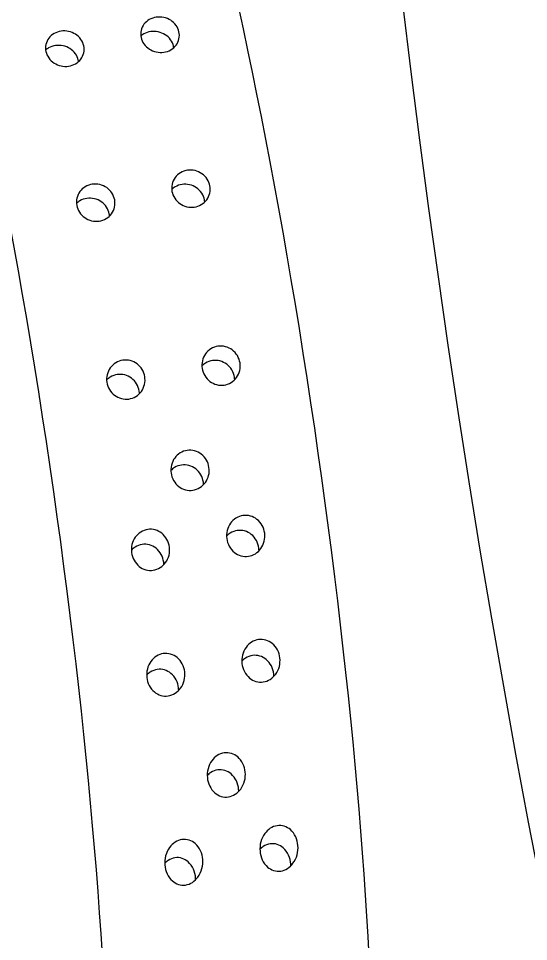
# Model space of a CAD drawing. Extents: x 398 to 508, y 628 to 778.
# Drawn here: x 478.309 to 479.28, y 683.445 to 685.201 of the extents above; entities that cross this region are included whole.
import ezdxf

# ---------------------------------------------------------------- set-up
doc = ezdxf.new("R2010")
doc.units = 0
doc.header["$MEASUREMENT"] = 0
doc.layers.add('1', color=4, linetype='Continuous')
doc.layers.add('DIM', color=3, linetype='Continuous')

# ---------------------------------------------------------------- blocks, each defined once
blk = doc.blocks.new('SUCTION')
at = {"layer": '1'}
for centre in [(0.0017, 0.059), (0.5106, 0.0668)]:
    blk.add_ellipse(centre, major_axis=(-0.0289, 1.8748), ratio=0.145722, start_param=3.141593, end_param=6.283185, dxfattribs=at)
at = {"layer": '1', "color": 3}
for points, knots in [([(0.4086, 0.8146), (0.4041, 0.8146), (0.3991, 0.8154), (0.3899, 0.8187), (0.3856, 0.8212), (0.3786, 0.8272), (0.3755, 0.831), (0.3711, 0.8394), (0.3698, 0.8439), (0.3691, 0.8524), (0.3696, 0.857), (0.3727, 0.8655), (0.3752, 0.8693), (0.3812, 0.8754), (0.385, 0.8781), (0.3937, 0.8816), (0.3985, 0.8825), (0.4076, 0.8827), (0.4126, 0.8819), (0.4218, 0.8786), (0.4261, 0.8761), (0.4331, 0.8702), (0.4363, 0.8664), (0.4407, 0.8581), (0.442, 0.8536), (0.4427, 0.845), (0.4422, 0.8404), (0.4391, 0.832), (0.4366, 0.8281), (0.4306, 0.8219), (0.4267, 0.8193), (0.418, 0.8157), (0.4132, 0.8147), (0.4086, 0.8146)], [0, 0, 0, 0, 0.0138713, 0.0138713, 0.0277426, 0.0277426, 0.0418409, 0.0418409, 0.0559392, 0.0559392, 0.0700768, 0.0700768, 0.0842144, 0.0842144, 0.0980898, 0.0980898, 0.1119652, 0.1119652, 0.1258405, 0.1258405, 0.1397159, 0.1397159, 0.1538535, 0.1538535, 0.1679911, 0.1679911, 0.1820894, 0.1820894, 0.1961877, 0.1961877, 0.210059, 0.210059, 0.2239303, 0.2239303, 0.2239303, 0.2239303]), ([(0.5918, 0.8175), (0.5872, 0.8174), (0.5823, 0.8182), (0.573, 0.8215), (0.5688, 0.8241), (0.5618, 0.83), (0.5586, 0.8338), (0.5542, 0.8422), (0.5529, 0.8467), (0.5522, 0.8553), (0.5528, 0.8598), (0.5558, 0.8683), (0.5583, 0.8721), (0.5643, 0.8782), (0.5681, 0.8809), (0.5768, 0.8844), (0.5816, 0.8854), (0.5908, 0.8855), (0.5957, 0.8847), (0.6049, 0.8814), (0.6092, 0.8789), (0.6162, 0.873), (0.6194, 0.8693), (0.6238, 0.8609), (0.6251, 0.8564), (0.6259, 0.8479), (0.6253, 0.8433), (0.6223, 0.8348), (0.6197, 0.8309), (0.6137, 0.8248), (0.6099, 0.8221), (0.6012, 0.8185), (0.5964, 0.8175), (0.5918, 0.8175)], [0, 0, 0, 0, 0.0138713, 0.0138713, 0.0277426, 0.0277426, 0.0418409, 0.0418409, 0.0559392, 0.0559392, 0.0700768, 0.0700768, 0.0842144, 0.0842144, 0.0980898, 0.0980898, 0.1119652, 0.1119652, 0.1258405, 0.1258405, 0.1397159, 0.1397159, 0.1538535, 0.1538535, 0.1679911, 0.1679911, 0.1820894, 0.1820894, 0.1961877, 0.1961877, 0.210059, 0.210059, 0.2239303, 0.2239303, 0.2239303, 0.2239303]), ([(0.4285, 0.8208), (0.4285, 0.8217), (0.4285, 0.8226), (0.428, 0.8278), (0.4267, 0.8323), (0.4223, 0.8407), (0.4191, 0.8444), (0.4121, 0.8503), (0.4078, 0.8528), (0.3986, 0.8561), (0.3936, 0.8568), (0.3845, 0.8567), (0.3797, 0.8558), (0.3732, 0.8531), (0.3712, 0.852), (0.3693, 0.8508)], [0.05294318, 0.05294318, 0.05294318, 0.05294318, 0.055987, 0.055987, 0.07015487, 0.07015487, 0.08432275, 0.08432275, 0.0981971, 0.0981971, 0.11207146, 0.11207146, 0.12594581, 0.12594581, 0.1327949, 0.1327949, 0.1327949, 0.1327949]), ([(0.6117, 0.8236), (0.6117, 0.8245), (0.6116, 0.8255), (0.6112, 0.8306), (0.6099, 0.8352), (0.6054, 0.8435), (0.6023, 0.8473), (0.5952, 0.8531), (0.5909, 0.8556), (0.5817, 0.8589), (0.5768, 0.8597), (0.5676, 0.8595), (0.5628, 0.8586), (0.5563, 0.856), (0.5543, 0.8549), (0.5525, 0.8536)], [0.05294318, 0.05294318, 0.05294318, 0.05294318, 0.055987, 0.055987, 0.07015487, 0.07015487, 0.08432275, 0.08432275, 0.0981971, 0.0981971, 0.11207146, 0.11207146, 0.12594581, 0.12594581, 0.1327949, 0.1327949, 0.1327949, 0.1327949]), ([(0.4281, 0.5148), (0.4235, 0.5148), (0.4186, 0.5156), (0.4094, 0.5191), (0.4052, 0.5218), (0.3984, 0.528), (0.3953, 0.532), (0.3912, 0.5407), (0.39, 0.5455), (0.3895, 0.5544), (0.3901, 0.5592), (0.3934, 0.568), (0.396, 0.572), (0.4021, 0.5784), (0.406, 0.5812), (0.4148, 0.585), (0.4196, 0.5859), (0.4288, 0.5861), (0.4337, 0.5853), (0.4429, 0.5818), (0.4472, 0.5791), (0.454, 0.5729), (0.457, 0.569), (0.4612, 0.5603), (0.4624, 0.5555), (0.4629, 0.5466), (0.4622, 0.5418), (0.459, 0.533), (0.4564, 0.5289), (0.4503, 0.5225), (0.4463, 0.5197), (0.4375, 0.5159), (0.4327, 0.5149), (0.4281, 0.5148)], [0, 0, 0, 0, 0.0138846, 0.0138846, 0.0277691, 0.0277691, 0.0416534, 0.0416534, 0.0555377, 0.0555377, 0.0694237, 0.0694237, 0.0833096, 0.0833096, 0.0971943, 0.0971943, 0.1110791, 0.1110791, 0.1249638, 0.1249638, 0.1388485, 0.1388485, 0.1527345, 0.1527345, 0.1666205, 0.1666205, 0.1805047, 0.1805047, 0.194389, 0.194389, 0.2082736, 0.2082736, 0.2221581, 0.2221581, 0.2221581, 0.2221581]), ([(0.6112, 0.5177), (0.6066, 0.5176), (0.6017, 0.5184), (0.5925, 0.5219), (0.5883, 0.5246), (0.5815, 0.5309), (0.5785, 0.5348), (0.5743, 0.5436), (0.5731, 0.5483), (0.5726, 0.5572), (0.5733, 0.562), (0.5765, 0.5708), (0.5791, 0.5749), (0.5852, 0.5813), (0.5892, 0.584), (0.5979, 0.5878), (0.6028, 0.5888), (0.6119, 0.5889), (0.6169, 0.5881), (0.6261, 0.5846), (0.6303, 0.5819), (0.6371, 0.5758), (0.6402, 0.5718), (0.6444, 0.5631), (0.6456, 0.5584), (0.646, 0.5494), (0.6454, 0.5447), (0.6421, 0.5358), (0.6395, 0.5318), (0.6334, 0.5253), (0.6294, 0.5225), (0.6206, 0.5187), (0.6158, 0.5177), (0.6112, 0.5177)], [0, 0, 0, 0, 0.0138846, 0.0138846, 0.0277691, 0.0277691, 0.0416534, 0.0416534, 0.0555377, 0.0555377, 0.0694237, 0.0694237, 0.0833096, 0.0833096, 0.0971943, 0.0971943, 0.1110791, 0.1110791, 0.1249638, 0.1249638, 0.1388485, 0.1388485, 0.1527345, 0.1527345, 0.1666205, 0.1666205, 0.1805047, 0.1805047, 0.194389, 0.194389, 0.2082736, 0.2082736, 0.2221581, 0.2221581, 0.2221581, 0.2221581]), ([(0.6321, 0.5247), (0.6321, 0.526), (0.6322, 0.5273), (0.6318, 0.5331), (0.6307, 0.5378), (0.6265, 0.5465), (0.6234, 0.5504), (0.6166, 0.5566), (0.6123, 0.5593), (0.6031, 0.5628), (0.5982, 0.5636), (0.589, 0.5634), (0.5842, 0.5625), (0.5773, 0.5595), (0.575, 0.5582), (0.5729, 0.5566)], [0.05152079, 0.05152079, 0.05152079, 0.05152079, 0.05553775, 0.05553775, 0.06942391, 0.06942391, 0.08331008, 0.08331008, 0.09719486, 0.09719486, 0.11107963, 0.11107963, 0.12496441, 0.12496441, 0.13282261, 0.13282261, 0.13282261, 0.13282261]), ([(0.4489, 0.5218), (0.449, 0.5232), (0.449, 0.5245), (0.4487, 0.5302), (0.4475, 0.535), (0.4433, 0.5437), (0.4403, 0.5476), (0.4334, 0.5538), (0.4292, 0.5565), (0.42, 0.5599), (0.4151, 0.5608), (0.4059, 0.5606), (0.4011, 0.5596), (0.3942, 0.5567), (0.3919, 0.5554), (0.3897, 0.5538)], [0.05152079, 0.05152079, 0.05152079, 0.05152079, 0.05553775, 0.05553775, 0.06942391, 0.06942391, 0.08331008, 0.08331008, 0.09719486, 0.09719486, 0.11107963, 0.11107963, 0.12496441, 0.12496441, 0.13282261, 0.13282261, 0.13282261, 0.13282261]), ([(0.4403, 0.1717), (0.4357, 0.1716), (0.4308, 0.1725), (0.4218, 0.1762), (0.4176, 0.179), (0.411, 0.1855), (0.408, 0.1897), (0.404, 0.1989), (0.403, 0.2039), (0.4027, 0.2133), (0.4035, 0.2183), (0.407, 0.2275), (0.4097, 0.2318), (0.416, 0.2385), (0.42, 0.2414), (0.4289, 0.2453), (0.4337, 0.2463), (0.4429, 0.2464), (0.4478, 0.2456), (0.4568, 0.2419), (0.461, 0.2392), (0.4677, 0.2327), (0.4706, 0.2285), (0.4746, 0.2194), (0.4757, 0.2144), (0.4759, 0.205), (0.4751, 0.2), (0.4716, 0.1907), (0.4689, 0.1864), (0.4626, 0.1797), (0.4586, 0.1767), (0.4497, 0.1728), (0.4448, 0.1718), (0.4403, 0.1717)], [0, 0, 0, 0, 0.0138754, 0.0138754, 0.0277508, 0.0277508, 0.0418876, 0.0418876, 0.0560244, 0.0560244, 0.070122, 0.070122, 0.0842195, 0.0842195, 0.0980909, 0.0980909, 0.1119622, 0.1119622, 0.1258335, 0.1258335, 0.1397049, 0.1397049, 0.1538024, 0.1538024, 0.1679, 0.1679, 0.1820368, 0.1820368, 0.1961736, 0.1961736, 0.210049, 0.210049, 0.2239244, 0.2239244, 0.2239244, 0.2239244]), ([(0.6234, 0.1745), (0.6188, 0.1745), (0.6139, 0.1753), (0.6049, 0.179), (0.6008, 0.1818), (0.5941, 0.1883), (0.5912, 0.1925), (0.5872, 0.2017), (0.5861, 0.2067), (0.5859, 0.2161), (0.5867, 0.2211), (0.5901, 0.2304), (0.5929, 0.2346), (0.5992, 0.2413), (0.6032, 0.2442), (0.612, 0.2481), (0.6169, 0.2491), (0.626, 0.2493), (0.6309, 0.2484), (0.64, 0.2448), (0.6441, 0.242), (0.6508, 0.2355), (0.6538, 0.2313), (0.6578, 0.2222), (0.6588, 0.2172), (0.6591, 0.2078), (0.6583, 0.2028), (0.6548, 0.1935), (0.652, 0.1892), (0.6457, 0.1825), (0.6417, 0.1796), (0.6328, 0.1756), (0.628, 0.1746), (0.6234, 0.1745)], [0, 0, 0, 0, 0.0138754, 0.0138754, 0.0277508, 0.0277508, 0.0418876, 0.0418876, 0.0560244, 0.0560244, 0.070122, 0.070122, 0.0842195, 0.0842195, 0.0980909, 0.0980909, 0.1119622, 0.1119622, 0.1258335, 0.1258335, 0.1397049, 0.1397049, 0.1538024, 0.1538024, 0.1679, 0.1679, 0.1820368, 0.1820368, 0.1961736, 0.1961736, 0.210049, 0.210049, 0.2239244, 0.2239244, 0.2239244, 0.2239244]), ([(0.4617, 0.1793), (0.4618, 0.1809), (0.4619, 0.1824), (0.4617, 0.1887), (0.4607, 0.1937), (0.4567, 0.2028), (0.4538, 0.207), (0.4471, 0.2135), (0.4429, 0.2163), (0.4339, 0.2199), (0.429, 0.2208), (0.4198, 0.2206), (0.415, 0.2196), (0.4078, 0.2165), (0.4053, 0.2149), (0.403, 0.2132)], [0.05151258, 0.05151258, 0.05151258, 0.05151258, 0.05608271, 0.05608271, 0.07020559, 0.07020559, 0.08432848, 0.08432848, 0.0981983, 0.0981983, 0.11206812, 0.11206812, 0.12593795, 0.12593795, 0.13438506, 0.13438506, 0.13438506, 0.13438506]), ([(0.6448, 0.1821), (0.645, 0.1837), (0.645, 0.1853), (0.6449, 0.1915), (0.6438, 0.1965), (0.6398, 0.2057), (0.6369, 0.2098), (0.6302, 0.2163), (0.6261, 0.2191), (0.617, 0.2228), (0.6121, 0.2236), (0.603, 0.2235), (0.5981, 0.2225), (0.591, 0.2193), (0.5884, 0.2178), (0.5862, 0.216)], [0.05151258, 0.05151258, 0.05151258, 0.05151258, 0.05608271, 0.05608271, 0.07020559, 0.07020559, 0.08432848, 0.08432848, 0.0981983, 0.0981983, 0.11206812, 0.11206812, 0.12593795, 0.12593795, 0.13438506, 0.13438506, 0.13438506, 0.13438506]), ([(0.5385, -0.0162), (0.534, -0.0163), (0.5291, -0.0154), (0.5202, -0.0117), (0.5161, -0.0088), (0.5095, -0.0022), (0.5066, 0.0022), (0.5027, 0.0116), (0.5017, 0.0168), (0.5016, 0.0264), (0.5025, 0.0316), (0.5061, 0.0411), (0.5089, 0.0455), (0.5153, 0.0524), (0.5193, 0.0553), (0.5282, 0.0593), (0.5331, 0.0603), (0.5422, 0.0605), (0.5471, 0.0596), (0.556, 0.0559), (0.5601, 0.0531), (0.5668, 0.0464), (0.5697, 0.0421), (0.5736, 0.0327), (0.5745, 0.0276), (0.5747, 0.0179), (0.5738, 0.0127), (0.5701, 0.0031), (0.5673, -0.0013), (0.5608, -0.0081), (0.5568, -0.0111), (0.548, -0.0151), (0.5431, -0.0162), (0.5385, -0.0162)], [0, 0, 0, 0, 0.0138608, 0.0138608, 0.0277216, 0.0277216, 0.0422229, 0.0422229, 0.0567241, 0.0567241, 0.0711596, 0.0711596, 0.0855951, 0.0855951, 0.0994487, 0.0994487, 0.1133024, 0.1133024, 0.127156, 0.127156, 0.1410097, 0.1410097, 0.1554452, 0.1554452, 0.1698806, 0.1698806, 0.1843819, 0.1843819, 0.1988832, 0.1988832, 0.212744, 0.212744, 0.2266048, 0.2266048, 0.2266048, 0.2266048]), ([(0.5601, -0.0084), (0.5602, -0.0068), (0.5603, -0.0052), (0.5603, 0.0012), (0.5593, 0.0064), (0.5554, 0.0158), (0.5525, 0.0202), (0.5459, 0.0268), (0.5418, 0.0297), (0.5328, 0.0334), (0.528, 0.0342), (0.5188, 0.0341), (0.514, 0.0331), (0.5068, 0.0298), (0.5042, 0.0282), (0.5019, 0.0264)], [0.05216595, 0.05216595, 0.05216595, 0.05216595, 0.05687262, 0.05687262, 0.07137622, 0.07137622, 0.08587982, 0.08587982, 0.09972982, 0.09972982, 0.11357982, 0.11357982, 0.12742982, 0.12742982, 0.13602531, 0.13602531, 0.13602531, 0.13602531]), ([(0.4438, -0.1574), (0.4393, -0.1574), (0.4344, -0.1565), (0.4256, -0.1528), (0.4216, -0.1499), (0.415, -0.1431), (0.4121, -0.1387), (0.4083, -0.1289), (0.4074, -0.1237), (0.4074, -0.1138), (0.4083, -0.1086), (0.4121, -0.0988), (0.4149, -0.0943), (0.4215, -0.0873), (0.4255, -0.0843), (0.4344, -0.0803), (0.4392, -0.0793), (0.4483, -0.0791), (0.4532, -0.08), (0.4621, -0.0838), (0.4661, -0.0866), (0.4727, -0.0934), (0.4756, -0.0978), (0.4794, -0.1075), (0.4803, -0.1127), (0.4803, -0.1226), (0.4794, -0.1279), (0.4756, -0.1377), (0.4727, -0.1422), (0.4661, -0.1492), (0.4621, -0.1522), (0.4533, -0.1562), (0.4484, -0.1573), (0.4438, -0.1574)], [0, 0, 0, 0, 0.0138463, 0.0138463, 0.0276926, 0.0276926, 0.04258, 0.04258, 0.0574675, 0.0574675, 0.0722657, 0.0722657, 0.0870638, 0.0870638, 0.1008999, 0.1008999, 0.114736, 0.114736, 0.1285721, 0.1285721, 0.1424082, 0.1424082, 0.1572063, 0.1572063, 0.1720044, 0.1720044, 0.1868919, 0.1868919, 0.2017794, 0.2017794, 0.2156257, 0.2156257, 0.229472, 0.229472, 0.229472, 0.229472]), ([(0.627, -0.1545), (0.6224, -0.1546), (0.6176, -0.1537), (0.6087, -0.1499), (0.6047, -0.1471), (0.5982, -0.1403), (0.5953, -0.1358), (0.5915, -0.1261), (0.5905, -0.1209), (0.5905, -0.111), (0.5914, -0.1057), (0.5952, -0.0959), (0.5981, -0.0914), (0.6046, -0.0845), (0.6086, -0.0815), (0.6175, -0.0775), (0.6223, -0.0764), (0.6315, -0.0763), (0.6363, -0.0772), (0.6452, -0.081), (0.6492, -0.0838), (0.6558, -0.0905), (0.6587, -0.095), (0.6625, -0.1046), (0.6635, -0.1099), (0.6635, -0.1197), (0.6625, -0.125), (0.6587, -0.1349), (0.6558, -0.1394), (0.6493, -0.1464), (0.6453, -0.1494), (0.6364, -0.1534), (0.6316, -0.1545), (0.627, -0.1545)], [0, 0, 0, 0, 0.0138463, 0.0138463, 0.0276926, 0.0276926, 0.04258, 0.04258, 0.0574675, 0.0574675, 0.0722657, 0.0722657, 0.0870638, 0.0870638, 0.1008999, 0.1008999, 0.114736, 0.114736, 0.1285721, 0.1285721, 0.1424082, 0.1424082, 0.1572063, 0.1572063, 0.1720044, 0.1720044, 0.1868919, 0.1868919, 0.2017794, 0.2017794, 0.2156257, 0.2156257, 0.229472, 0.229472, 0.229472, 0.229472]), ([(0.6485, -0.1466), (0.6487, -0.145), (0.6488, -0.1434), (0.6488, -0.1369), (0.6479, -0.1316), (0.6441, -0.1219), (0.6412, -0.1174), (0.6346, -0.1107), (0.6306, -0.1078), (0.6218, -0.1041), (0.6169, -0.1032), (0.6078, -0.1033), (0.6029, -0.1044), (0.5958, -0.1076), (0.5932, -0.1093), (0.5908, -0.1111)], [0.05298666, 0.05298666, 0.05298666, 0.05298666, 0.05772049, 0.05772049, 0.07263637, 0.07263637, 0.08755225, 0.08755225, 0.10138253, 0.10138253, 0.1152128, 0.1152128, 0.12904308, 0.12904308, 0.13767704, 0.13767704, 0.13767704, 0.13767704]), ([(0.4654, -0.1495), (0.4656, -0.1478), (0.4657, -0.1462), (0.4657, -0.1397), (0.4648, -0.1345), (0.461, -0.1247), (0.4581, -0.1203), (0.4515, -0.1135), (0.4475, -0.1106), (0.4386, -0.1069), (0.4338, -0.106), (0.4246, -0.1061), (0.4198, -0.1072), (0.4126, -0.1105), (0.41, -0.1121), (0.4077, -0.1139)], [0.05298666, 0.05298666, 0.05298666, 0.05298666, 0.05772049, 0.05772049, 0.07263637, 0.07263637, 0.08755225, 0.08755225, 0.10138253, 0.10138253, 0.1152128, 0.1152128, 0.12904308, 0.12904308, 0.13767704, 0.13767704, 0.13767704, 0.13767704]), ([(0.6241, -0.3954), (0.6196, -0.3955), (0.6148, -0.3946), (0.6061, -0.3907), (0.6023, -0.3878), (0.5958, -0.3809), (0.5929, -0.3762), (0.5892, -0.366), (0.5884, -0.3605), (0.5886, -0.3502), (0.5896, -0.3447), (0.5936, -0.3345), (0.5967, -0.3297), (0.6034, -0.3226), (0.6074, -0.3196), (0.6163, -0.3155), (0.6211, -0.3144), (0.6302, -0.3143), (0.635, -0.3152), (0.6437, -0.319), (0.6476, -0.3219), (0.6541, -0.3288), (0.657, -0.3335), (0.6607, -0.3436), (0.6615, -0.3491), (0.6613, -0.3594), (0.6603, -0.3649), (0.6562, -0.3752), (0.6531, -0.38), (0.6464, -0.3871), (0.6424, -0.3902), (0.6335, -0.3943), (0.6287, -0.3954), (0.6241, -0.3954)], [0, 0, 0, 0, 0.0138155, 0.0138155, 0.0276309, 0.0276309, 0.043476, 0.043476, 0.059321, 0.059321, 0.075022, 0.075022, 0.090723, 0.090723, 0.1045202, 0.1045202, 0.1183174, 0.1183174, 0.1321146, 0.1321146, 0.1459118, 0.1459118, 0.1616127, 0.1616127, 0.1773137, 0.1773137, 0.1931588, 0.1931588, 0.2090038, 0.2090038, 0.2228193, 0.2228193, 0.2366348, 0.2366348, 0.2366348, 0.2366348]), ([(0.441, -0.3983), (0.4364, -0.3983), (0.4317, -0.3974), (0.423, -0.3935), (0.4191, -0.3907), (0.4126, -0.3837), (0.4098, -0.379), (0.4061, -0.3688), (0.4053, -0.3633), (0.4055, -0.3531), (0.4065, -0.3476), (0.4105, -0.3373), (0.4135, -0.3326), (0.4203, -0.3254), (0.4243, -0.3224), (0.4331, -0.3183), (0.4379, -0.3173), (0.447, -0.3171), (0.4518, -0.3181), (0.4605, -0.3219), (0.4645, -0.3247), (0.471, -0.3317), (0.4739, -0.3363), (0.4776, -0.3465), (0.4784, -0.3519), (0.4782, -0.3622), (0.4771, -0.3677), (0.4731, -0.378), (0.47, -0.3828), (0.4632, -0.39), (0.4592, -0.393), (0.4504, -0.3971), (0.4456, -0.3982), (0.441, -0.3983)], [0, 0, 0, 0, 0.0138155, 0.0138155, 0.0276309, 0.0276309, 0.043476, 0.043476, 0.059321, 0.059321, 0.075022, 0.075022, 0.090723, 0.090723, 0.1045202, 0.1045202, 0.1183174, 0.1183174, 0.1321146, 0.1321146, 0.1459118, 0.1459118, 0.1616127, 0.1616127, 0.1773137, 0.1773137, 0.1931588, 0.1931588, 0.2090038, 0.2090038, 0.2228193, 0.2228193, 0.2366348, 0.2366348, 0.2366348, 0.2366348]), ([(0.4624, -0.3903), (0.4625, -0.3888), (0.4626, -0.3873), (0.4628, -0.3807), (0.462, -0.3751), (0.4583, -0.3649), (0.4555, -0.3602), (0.449, -0.3532), (0.4451, -0.3503), (0.4364, -0.3465), (0.4316, -0.3456), (0.4225, -0.3457), (0.4177, -0.3468), (0.4106, -0.3501), (0.408, -0.3517), (0.4057, -0.3536)], [0.05527731, 0.05527731, 0.05527731, 0.05527731, 0.05987506, 0.05987506, 0.07583478, 0.07583478, 0.09179451, 0.09179451, 0.10558106, 0.10558106, 0.1193676, 0.1193676, 0.13315415, 0.13315415, 0.14170505, 0.14170505, 0.14170505, 0.14170505]), ([(0.6455, -0.3875), (0.6457, -0.386), (0.6458, -0.3845), (0.6459, -0.3778), (0.6452, -0.3723), (0.6415, -0.3621), (0.6386, -0.3573), (0.6321, -0.3504), (0.6282, -0.3475), (0.6196, -0.3437), (0.6148, -0.3427), (0.6057, -0.3429), (0.6009, -0.344), (0.5937, -0.3473), (0.5911, -0.3489), (0.5888, -0.3508)], [0.05527731, 0.05527731, 0.05527731, 0.05527731, 0.05987506, 0.05987506, 0.07583478, 0.07583478, 0.09179451, 0.09179451, 0.10558106, 0.10558106, 0.1193676, 0.1193676, 0.13315415, 0.13315415, 0.14170505, 0.14170505, 0.14170505, 0.14170505]), ([(0.5298, -0.6037), (0.5252, -0.6038), (0.5205, -0.6028), (0.5121, -0.5989), (0.5084, -0.596), (0.5019, -0.5889), (0.499, -0.5839), (0.4955, -0.5732), (0.4947, -0.5675), (0.4951, -0.5568), (0.4963, -0.5511), (0.5006, -0.5403), (0.5038, -0.5353), (0.5108, -0.528), (0.5147, -0.525), (0.5235, -0.5209), (0.5283, -0.5198), (0.5374, -0.5197), (0.5421, -0.5206), (0.5506, -0.5245), (0.5544, -0.5274), (0.5609, -0.5344), (0.5638, -0.5394), (0.5673, -0.55), (0.5681, -0.5557), (0.5677, -0.5664), (0.5665, -0.5721), (0.5621, -0.583), (0.5589, -0.588), (0.5519, -0.5953), (0.5479, -0.5984), (0.5391, -0.6025), (0.5343, -0.6036), (0.5298, -0.6037)], [0, 0, 0, 0, 0.0137869, 0.0137869, 0.0275738, 0.0275738, 0.0446423, 0.0446423, 0.0617107, 0.0617107, 0.0785623, 0.0785623, 0.0954139, 0.0954139, 0.1091701, 0.1091701, 0.1229264, 0.1229264, 0.1366826, 0.1366826, 0.1504388, 0.1504388, 0.1672904, 0.1672904, 0.184142, 0.184142, 0.2012104, 0.2012104, 0.2182789, 0.2182789, 0.2320658, 0.2320658, 0.2458527, 0.2458527, 0.2458527, 0.2458527]), ([(0.5507, -0.5959), (0.5509, -0.5946), (0.551, -0.5933), (0.5513, -0.5866), (0.5506, -0.5808), (0.5471, -0.57), (0.5442, -0.565), (0.5377, -0.5578), (0.534, -0.5549), (0.5256, -0.5511), (0.5209, -0.5501), (0.5118, -0.5503), (0.507, -0.5514), (0.5, -0.5547), (0.4975, -0.5563), (0.4953, -0.558)], [0.05855005, 0.05855005, 0.05855005, 0.05855005, 0.06274523, 0.06274523, 0.08007431, 0.08007431, 0.09740339, 0.09740339, 0.1111441, 0.1111441, 0.12488481, 0.12488481, 0.13862551, 0.13862551, 0.14691934, 0.14691934, 0.14691934, 0.14691934]), ([(0.4272, -0.7594), (0.4227, -0.7594), (0.418, -0.7584), (0.4098, -0.7545), (0.4062, -0.7516), (0.3997, -0.7444), (0.3969, -0.7392), (0.3934, -0.728), (0.3928, -0.722), (0.3934, -0.711), (0.3946, -0.7051), (0.3992, -0.6939), (0.4025, -0.6886), (0.4097, -0.6812), (0.4136, -0.6782), (0.4224, -0.6741), (0.4271, -0.6729), (0.4362, -0.6728), (0.4409, -0.6738), (0.4492, -0.6776), (0.4528, -0.6805), (0.4593, -0.6877), (0.4622, -0.6929), (0.4657, -0.704), (0.4663, -0.7099), (0.4657, -0.7209), (0.4645, -0.7269), (0.4598, -0.7382), (0.4564, -0.7435), (0.4491, -0.751), (0.4452, -0.754), (0.4365, -0.7581), (0.4318, -0.7593), (0.4272, -0.7594)], [0, 0, 0, 0, 0.0137694, 0.0137694, 0.0275389, 0.0275389, 0.045875, 0.045875, 0.0642111, 0.0642111, 0.0822466, 0.0822466, 0.1002822, 0.1002822, 0.114005, 0.114005, 0.1277279, 0.1277279, 0.1414507, 0.1414507, 0.1551736, 0.1551736, 0.1732091, 0.1732091, 0.1912446, 0.1912446, 0.2095807, 0.2095807, 0.2279168, 0.2279168, 0.2416863, 0.2416863, 0.2554557, 0.2554557, 0.2554557, 0.2554557]), ([(0.6104, -0.7565), (0.6058, -0.7566), (0.6012, -0.7556), (0.5929, -0.7517), (0.5893, -0.7488), (0.5829, -0.7416), (0.58, -0.7364), (0.5766, -0.7252), (0.5759, -0.7192), (0.5765, -0.7082), (0.5777, -0.7022), (0.5823, -0.6911), (0.5857, -0.6858), (0.5929, -0.6784), (0.5968, -0.6754), (0.6055, -0.6712), (0.6103, -0.6701), (0.6193, -0.67), (0.624, -0.6709), (0.6323, -0.6748), (0.636, -0.6777), (0.6425, -0.6849), (0.6453, -0.6901), (0.6488, -0.7012), (0.6494, -0.7071), (0.6489, -0.7181), (0.6476, -0.7241), (0.6429, -0.7354), (0.6395, -0.7407), (0.6323, -0.7482), (0.6284, -0.7512), (0.6197, -0.7553), (0.6149, -0.7565), (0.6104, -0.7565)], [0, 0, 0, 0, 0.0137694, 0.0137694, 0.0275389, 0.0275389, 0.045875, 0.045875, 0.0642111, 0.0642111, 0.0822466, 0.0822466, 0.1002822, 0.1002822, 0.114005, 0.114005, 0.1277279, 0.1277279, 0.1414507, 0.1414507, 0.1551736, 0.1551736, 0.1732091, 0.1732091, 0.1912446, 0.1912446, 0.2095807, 0.2095807, 0.2279168, 0.2279168, 0.2416863, 0.2416863, 0.2554557, 0.2554557, 0.2554557, 0.2554557]), ([(0.6308, -0.749), (0.6309, -0.7479), (0.631, -0.7469), (0.6314, -0.7402), (0.6309, -0.7342), (0.6275, -0.7229), (0.6246, -0.7176), (0.6181, -0.7103), (0.6145, -0.7074), (0.6063, -0.7035), (0.6017, -0.7025), (0.5926, -0.7027), (0.5879, -0.7038), (0.581, -0.7071), (0.5787, -0.7086), (0.5765, -0.7102)], [0.06228793, 0.06228793, 0.06228793, 0.06228793, 0.06587176, 0.06587176, 0.08466047, 0.08466047, 0.10344918, 0.10344918, 0.11715342, 0.11715342, 0.13085765, 0.13085765, 0.14456189, 0.14456189, 0.15250533, 0.15250533, 0.15250533, 0.15250533]), ([(0.4477, -0.7519), (0.4478, -0.7508), (0.4479, -0.7497), (0.4483, -0.7431), (0.4477, -0.737), (0.4443, -0.7257), (0.4415, -0.7204), (0.435, -0.7131), (0.4314, -0.7102), (0.4232, -0.7063), (0.4185, -0.7053), (0.4095, -0.7055), (0.4047, -0.7066), (0.3979, -0.7099), (0.3955, -0.7114), (0.3934, -0.7131)], [0.06228793, 0.06228793, 0.06228793, 0.06228793, 0.06587176, 0.06587176, 0.08466047, 0.08466047, 0.10344918, 0.10344918, 0.11715342, 0.11715342, 0.13085765, 0.13085765, 0.14456189, 0.14456189, 0.15250533, 0.15250533, 0.15250533, 0.15250533])]:
    blk.add_open_spline(points, degree=3, knots=knots, dxfattribs=at)
blk = doc.blocks.new('2013GLEAM')
at = {"layer": '1', "color": 3, "linetype": 'Continuous'}
blk.add_arc((103.1824, 44.3826), 22.3723, 158.38143, 201.59674, dxfattribs=at)
at = {"layer": '1', "color": 2, "linetype": 'Continuous'}
blk.add_arc((102.9743, 44.3639), 23.2706, 159.541, 194.67822, dxfattribs=at)
at = {"layer": 'DIM', "rotation": 7.453188545493907}
blk.add_blockref('SUCTION', (80.0277, 40.7894), dxfattribs=at)

msp = doc.modelspace()

# ---------------------------------------------------------------- block references
at = {"layer": '1'}
msp.add_blockref('2013GLEAM', (398.077, 643.4604), dxfattribs=at)

doc.saveas('drawing.dxf')
